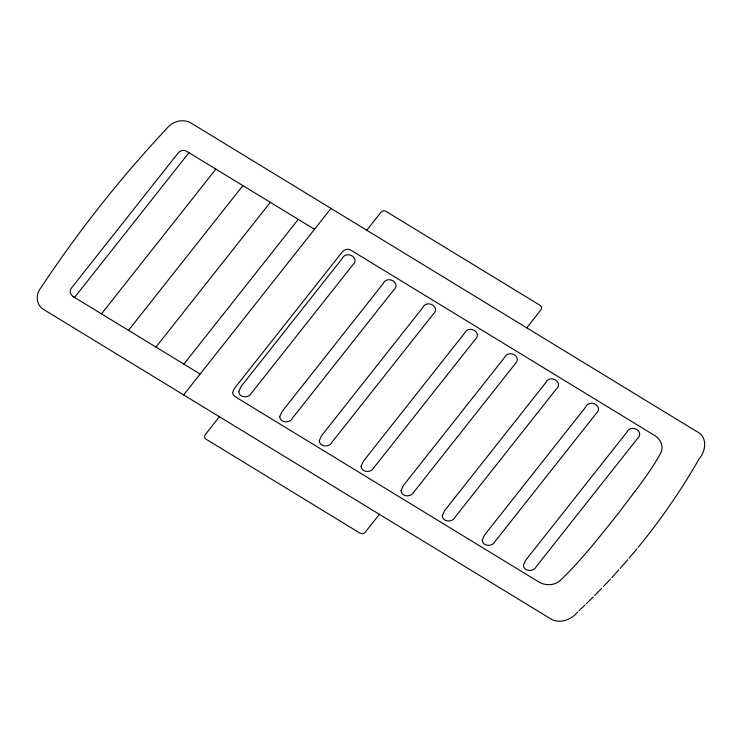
<?xml version="1.0" encoding="UTF-8"?>
<svg xmlns="http://www.w3.org/2000/svg" width="742" height="742" viewBox="0 0 742 742"><rect width="100%" height="100%" fill="white"/><g stroke="black" fill="none" stroke-linecap="round" stroke-linejoin="round"><path stroke-width="1.11" d="M314.497 229.287L187.086 151.563C184.016 149.253 179.647 150.524 177.663 153.622L71.622 287.822C68.533 290.864 70.675 295.548 74.144 297.171A24.134 20.795 -27.8 0 0 74.562 297.431L188.941 152.694M101.487 313.857L215.857 169.111M128.496 330.338L242.875 185.593M155.959 347.089L270.329 202.343M183.868 364.118L298.247 219.372M183.636 394.911L330.997 208.419M219.391 416.726L205.033 434.951L204.412 437.057L205.441 438.8L360.018 533.164L362.578 533.85L364.832 532.682L379.403 514.336M366.752 230.233L381.175 212.036L383.197 210.793L385.423 211.034L540.065 305.314L541.679 307.132L541.233 309.442L526.764 327.853M638.268 547.206C661.029 519.391 681.546 489.72 699.344 458.482C706.171 450.598 707.58 436.509 696.645 431.482L191.445 123.283C183.311 118.238 172.571 121.169 166.829 128.44C143.568 153.297 121.336 179.119 100.226 205.831C79.329 232.274 59.546 259.589 40.977 287.701C35.236 294.351 35.996 305.352 44.084 309.776L549.275 617.975C558.466 624.597 570.811 620.284 577.499 612.196M636.961 548.802L629.021 558.272M627.676 559.83L620.21 568.372M618.828 569.912L611.881 577.554M610.471 579.066L603.367 586.597M601.938 588.091L594.676 595.501M593.21 596.976L586.551 603.552M585.048 604.999L579.02 610.759M74.144 297.171L72.716 296.308M74.562 297.431L200.127 374.033M238.738 391.637C239.341 398.194 249.034 398.426 251.631 392.908L352.626 265.098C360.612 257.826 346.134 249.72 342.09 258.67L241.002 386.601L238.738 391.637M279.734 416.652C280.337 423.209 290.029 423.441 292.626 417.922L393.622 290.103C401.617 282.823 387.129 274.735 383.085 283.676L281.997 411.615L279.734 416.652M319.264 440.767C319.867 447.324 329.559 447.556 332.156 442.037L433.152 314.218C441.138 306.928 426.65 298.868 422.615 307.791L321.527 435.73L319.264 440.767M361.104 466.282C361.706 472.839 371.39 473.071 373.987 467.553L474.982 339.743C482.949 332.481 468.508 324.347 464.446 333.316L363.357 461.246L361.104 466.282M401.051 490.657C401.654 497.214 411.346 497.446 413.943 491.927L514.939 364.109C522.924 356.819 508.446 348.74 504.402 357.681L403.305 485.62L401.051 490.657M442.26 515.792C442.863 522.349 452.546 522.581 455.143 517.063L556.138 389.253C564.106 381.991 549.664 373.857 545.602 382.826L444.514 510.756L442.26 515.792M482.207 540.167C482.81 546.724 492.502 546.956 495.099 541.437L596.095 413.619C604.081 406.328 589.602 398.25 585.559 407.191L484.461 535.13L482.207 540.167M523.416 565.302C524.019 571.859 533.702 572.091 536.299 566.573L637.295 438.763C645.262 431.492 630.821 423.376 626.758 432.326L525.67 560.266L523.416 565.302M232.571 392.592L233.248 394.892L235.4 396.859L537.709 581.283C544.136 585.679 553.152 586.004 559.459 581.19C581.45 560.47 599.972 536.16 618.949 512.676C633.343 492.938 649.454 473.962 661.066 452.435C664.034 445.562 659.768 437.965 653.479 434.775L351.272 250.416C348.202 248.106 343.843 249.377 341.849 252.475L234.324 388.548L232.571 392.509"/></g></svg>
